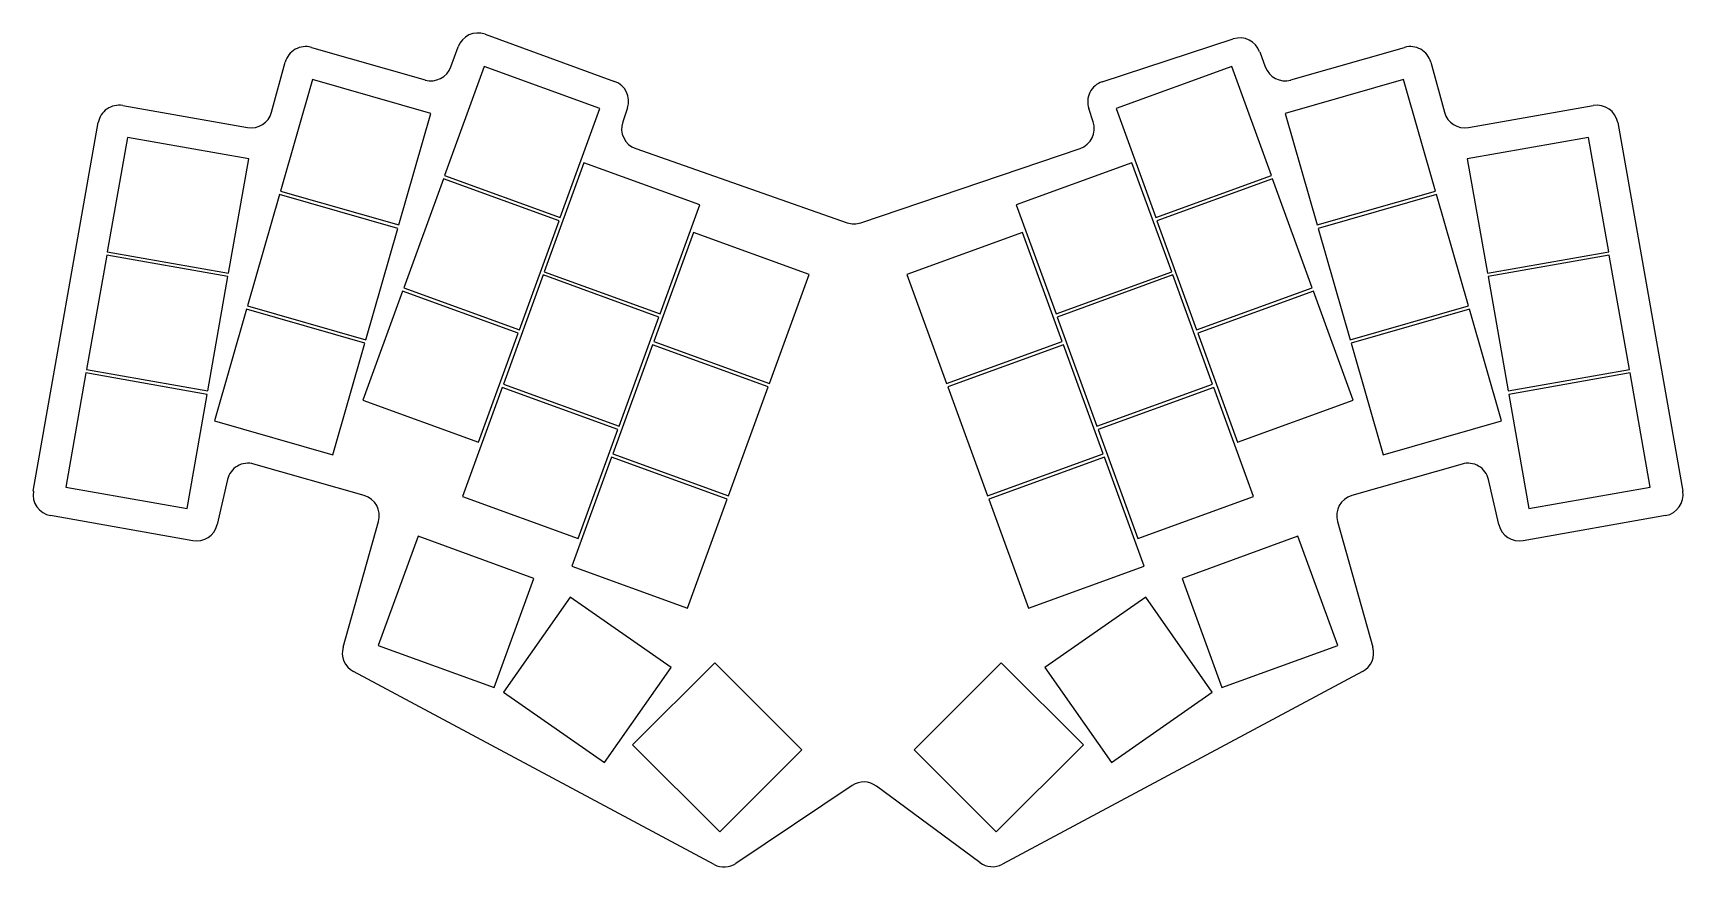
# Model space of a CAD drawing. Header units: millimetres. Extents: x 45 to 280, y -189 to -70.
import ezdxf

# ---------------------------------------------------------------- set-up
doc = ezdxf.new("R2010")
doc.units = ezdxf.units.MM

msp = doc.modelspace()

# ---------------------------------------------------------------- linework, layer by layer
for p, q in [((84.63, -72.23), (100.8, -76.87)), ((104.44, -75.01), (105.48, -72.16)), ((109.33, -70.37), (127.74, -77.07)), ((197.05, -77.13), (215.68, -71.04)), ((223.86, -76.87), (240.03, -72.23)), ((78.98, -81.47), (80.91, -74.33)), ((109.21, -74.95), (103.56, -90.46)), ((125.65, -80.94), (109.21, -74.95)), ((215.46, -74.95), (199.01, -80.94)), ((221.1, -90.46), (215.46, -74.95)), ((219.43, -72.86), (220.22, -75.01)), ((243.75, -74.33), (245.69, -81.47)), ((84.78, -76.8), (80.23, -92.66)), ((101.6, -81.63), (84.78, -76.8)), ((239.88, -76.8), (223.06, -81.63)), ((244.43, -92.66), (239.88, -76.8)), ((57.81, -80.51), (75.56, -83.64)), ((97.06, -97.49), (101.6, -81.63)), ((120.01, -96.44), (125.65, -80.94)), ((129.55, -80.85), (128.88, -82.84)), ((195.77, -82.81), (195.14, -80.94)), ((199.01, -80.94), (204.65, -96.44)), ((223.06, -81.63), (227.61, -97.49)), ((249.1, -83.64), (266.85, -80.51)), ((45.1, -135.33), (54.34, -82.94)), ((270.32, -82.94), (279.56, -135.33)), ((58.49, -85.04), (55.62, -101.29)), ((75.72, -88.08), (58.49, -85.04)), ((130.73, -86.63), (160.78, -97.16)), ((162.74, -97.17), (193.89, -86.61)), ((266.17, -85.04), (248.94, -88.08)), ((269.04, -101.29), (266.17, -85.04)), ((72.86, -104.33), (75.72, -88.08)), ((123.38, -88.63), (117.74, -104.13)), ((139.83, -94.61), (123.38, -88.63)), ((201.28, -88.63), (184.83, -94.61)), ((206.92, -104.13), (201.28, -88.63)), ((248.94, -88.08), (251.81, -104.33)), ((103.39, -90.93), (97.75, -106.43)), ((119.84, -96.91), (103.39, -90.93)), ((103.56, -90.46), (120.01, -96.44)), ((204.65, -96.44), (221.1, -90.46)), ((221.27, -90.93), (204.83, -96.91)), ((226.91, -106.43), (221.27, -90.93)), ((80.1, -93.14), (75.55, -109)), ((96.92, -97.97), (80.1, -93.14)), ((80.23, -92.66), (97.06, -97.49)), ((227.61, -97.49), (244.43, -92.66)), ((244.57, -93.14), (227.74, -97.97)), ((249.11, -109), (244.57, -93.14)), ((134.19, -110.12), (139.83, -94.61)), ((184.83, -94.61), (190.48, -110.12)), ((92.37, -113.83), (96.92, -97.97)), ((114.19, -112.42), (119.84, -96.91)), ((204.83, -96.91), (210.47, -112.42)), ((227.74, -97.97), (232.29, -113.83)), ((138.93, -98.54), (133.29, -114.05)), ((155.37, -104.53), (138.93, -98.54)), ((185.73, -98.54), (169.29, -104.53)), ((191.37, -114.05), (185.73, -98.54)), ((55.53, -101.79), (52.67, -118.03)), ((72.77, -104.82), (55.53, -101.79)), ((55.62, -101.29), (72.86, -104.33)), ((251.81, -104.33), (269.04, -101.29)), ((269.13, -101.79), (251.89, -104.82)), ((271.99, -118.03), (269.13, -101.79)), ((69.9, -121.07), (72.77, -104.82)), ((117.57, -104.6), (111.93, -120.11)), ((134.01, -110.59), (117.57, -104.6)), ((117.74, -104.13), (134.19, -110.12)), ((149.73, -120.03), (155.37, -104.53)), ((169.29, -104.53), (174.93, -120.03)), ((190.48, -110.12), (206.92, -104.13)), ((207.09, -104.6), (190.65, -110.59)), ((212.74, -120.11), (207.09, -104.6)), ((251.89, -104.82), (254.76, -121.07)), ((97.58, -106.9), (91.93, -122.41)), ((114.02, -112.89), (97.58, -106.9)), ((97.75, -106.43), (114.19, -112.42)), ((210.47, -112.42), (226.91, -106.43)), ((227.08, -106.9), (210.64, -112.89)), ((232.73, -122.41), (227.08, -106.9)), ((75.41, -109.48), (70.86, -125.35)), ((92.23, -114.31), (75.41, -109.48)), ((75.55, -109), (92.37, -113.83)), ((232.29, -113.83), (249.11, -109)), ((249.25, -109.48), (232.43, -114.31)), ((253.8, -125.35), (249.25, -109.48)), ((128.37, -126.09), (134.01, -110.59)), ((190.65, -110.59), (196.29, -126.09)), ((87.68, -130.17), (92.23, -114.31)), ((108.38, -128.39), (114.02, -112.89)), ((133.12, -114.52), (127.47, -130.02)), ((149.56, -120.5), (133.12, -114.52)), ((133.29, -114.05), (149.73, -120.03)), ((174.93, -120.03), (191.37, -114.05)), ((191.55, -114.52), (175.1, -120.5)), ((197.19, -130.02), (191.55, -114.52)), ((210.64, -112.89), (216.28, -128.39)), ((232.43, -114.31), (236.98, -130.17)), ((52.58, -118.53), (49.72, -134.78)), ((69.82, -121.57), (52.58, -118.53)), ((52.67, -118.03), (69.9, -121.07)), ((254.76, -121.07), (271.99, -118.03)), ((272.08, -118.53), (254.84, -121.57)), ((274.94, -134.78), (272.08, -118.53)), ((66.95, -137.82), (69.82, -121.57)), ((111.76, -120.58), (106.11, -136.08)), ((128.2, -126.56), (111.76, -120.58)), ((111.93, -120.11), (128.37, -126.09)), ((143.92, -136.01), (149.56, -120.5)), ((175.1, -120.5), (180.74, -136.01)), ((196.29, -126.09), (212.74, -120.11)), ((212.91, -120.58), (196.46, -126.56)), ((218.55, -136.08), (212.91, -120.58)), ((254.84, -121.57), (257.71, -137.82)), ((91.93, -122.41), (108.38, -128.39)), ((216.28, -128.39), (232.73, -122.41)), ((70.86, -125.35), (87.68, -130.17)), ((122.56, -142.07), (128.2, -126.56)), ((196.46, -126.56), (202.11, -142.07)), ((236.98, -130.17), (253.8, -125.35)), ((127.3, -130.49), (121.66, -146)), ((143.75, -136.48), (127.3, -130.49)), ((127.47, -130.02), (143.92, -136.01)), ((180.74, -136.01), (197.19, -130.02)), ((197.36, -130.49), (180.92, -136.48)), ((203, -146), (197.36, -130.49)), ((72.71, -133.68), (71.22, -140.1)), ((92.12, -135.97), (76.46, -131.48)), ((248.2, -131.48), (232.54, -135.97)), ((253.44, -140.1), (251.95, -133.68)), ((49.72, -134.78), (66.95, -137.82)), ((257.71, -137.82), (274.94, -134.78)), ((106.11, -136.08), (122.56, -142.07)), ((138.1, -151.98), (143.75, -136.48)), ((180.92, -136.48), (186.56, -151.98)), ((202.11, -142.07), (218.55, -136.08)), ((67.78, -142.38), (47.53, -138.81)), ((89.13, -157.51), (94.18, -139.67)), ((230.48, -139.67), (235.53, -157.51)), ((277.13, -138.81), (256.88, -142.38)), ((99.79, -141.76), (94.14, -157.27)), ((116.23, -147.75), (99.79, -141.76)), ((224.87, -141.76), (208.43, -147.75)), ((230.52, -157.27), (224.87, -141.76)), ((110.59, -163.25), (116.23, -147.75)), ((121.66, -146), (138.1, -151.98)), ((186.56, -151.98), (203, -146)), ((208.43, -147.75), (214.07, -163.25)), ((121.42, -150.39), (111.96, -163.91)), ((135.76, -160.43), (121.42, -150.39)), ((203.24, -150.39), (188.9, -160.43)), ((212.7, -163.91), (203.24, -150.39)), ((94.14, -157.27), (110.59, -163.25)), ((214.07, -163.25), (230.52, -157.27)), ((141.89, -188.43), (90.6, -160.97)), ((126.3, -173.94), (135.76, -160.43)), ((141.96, -159.76), (130.29, -171.42)), ((154.34, -172.13), (141.96, -159.76)), ((182.7, -159.76), (170.33, -172.13)), ((194.37, -171.42), (182.7, -159.76)), ((234.06, -160.97), (182.85, -188.38)), ((188.9, -160.43), (198.37, -173.94)), ((111.96, -163.91), (126.3, -173.94)), ((198.37, -173.94), (212.7, -163.91)), ((130.29, -171.42), (142.67, -183.8)), ((142.67, -183.8), (154.34, -172.13)), ((170.33, -172.13), (181.99, -183.8)), ((181.99, -183.8), (194.37, -171.42)), ((161.5, -177.2), (144.98, -188.27)), ((179.65, -188.15), (164.95, -177.28))]:
    msp.add_line(p, q)
for centre, start, end in [((108.3, -73.19), 70, 159.9551), ((83.8, -75.12), 74, 164.848), ((216.61, -73.89), 20.0497, 108.1148), ((240.86, -75.12), 15.152, 106), ((101.63, -73.99), 254, 339.9551), ((223.04, -73.99), 200.0497, 286), ((126.71, -79.89), 341.2889, 70), ((197.98, -79.98), 108.1148, 198.7111), ((57.29, -83.46), 80, 170), ((76.08, -80.68), 260, 344.848), ((248.58, -80.68), 195.152, 280), ((267.37, -83.46), 10, 100), ((131.72, -83.8), 161.2889, 250.7012), ((192.93, -83.77), 288.7121, 18.7111), ((161.78, -94.33), 250.7012, 288.7121), ((75.63, -134.36), 74, 166.9526), ((249.03, -134.36), 13.0474, 106), ((48.06, -135.85), 170, 260), ((91.29, -138.85), 344.2079, 74), ((233.37, -138.85), 106, 195.7921), ((276.61, -135.85), 280, 10), ((68.3, -139.42), 260, 346.9526), ((256.36, -139.42), 193.0474, 280), ((92.02, -158.33), 164.2079, 241.8406), ((232.64, -158.33), 298.1594, 15.7921), ((163.17, -179.69), 53.5117, 123.8411), ((143.31, -185.78), 241.8406, 303.8411), ((181.44, -185.74), 233.5117, 298.1594)]:
    msp.add_arc(centre, 3, start, end)

doc.saveas('drawing.dxf')
